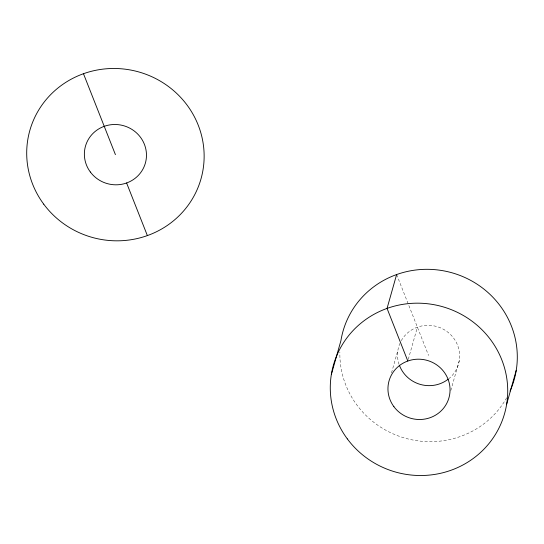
<?xml version="1.0" encoding="UTF-8"?>
<svg xmlns="http://www.w3.org/2000/svg" width="544" height="544" viewBox="0 0 544 544"><rect width="100%" height="100%" fill="white"/><g stroke="black" fill="none" stroke-linecap="round" stroke-linejoin="round"><path stroke-width="0.41" stroke-dasharray="2.72 2.04" d="M391.51 372.864L397.902 350.288M408.272 359.407L417.398 327.162M450.82 390.51L459.258 360.686M396.63 274.55L428.577 355.49M401.261 340.68A31.13 30.083 15.8 0 1 448.079 332.357A31.13 30.083 15.8 0 1 448.786 378.74M399.065 364.351A31.13 30.083 15.8 0 1 399.874 343.495M506.682 397.725A88.944 85.952 15.8 0 1 406.035 438.43A88.944 85.952 15.8 0 1 339.871 352.267"/><path stroke-width="0.82" d="M331.344 374.496L340.925 340.639A88.944 85.952 15.8 0 1 453.213 273.142A88.944 85.952 15.8 0 1 510.041 391.048M396.63 274.55L387.049 308.407L407.816 361.019M506.654 404.192L516.236 370.335M83.47 73.712L115.423 154.652M126.602 182.981L147.37 235.593M448.161 379.236A31.13 30.083 15.8 0 1 399.609 365.84M347.317 438.872A88.944 85.952 15.8 0 0 500.12 425.66A88.944 85.952 15.8 0 0 409.564 303.511A88.944 85.952 15.8 0 0 347.317 438.872M393.91 406.681A31.13 30.083 15.8 0 0 447.392 402.057A31.13 30.083 15.8 0 0 415.698 359.305A31.13 30.083 15.8 0 0 393.91 406.681M43.738 204.177A88.944 85.952 15.8 0 0 196.54 190.964A88.944 85.952 15.8 0 0 105.985 68.816A88.944 85.952 15.8 0 0 43.738 204.177M90.331 171.986A31.13 30.083 15.8 0 0 143.813 167.362A31.13 30.083 15.8 0 0 112.118 124.61A31.13 30.083 15.8 0 0 90.331 171.986"/></g></svg>
